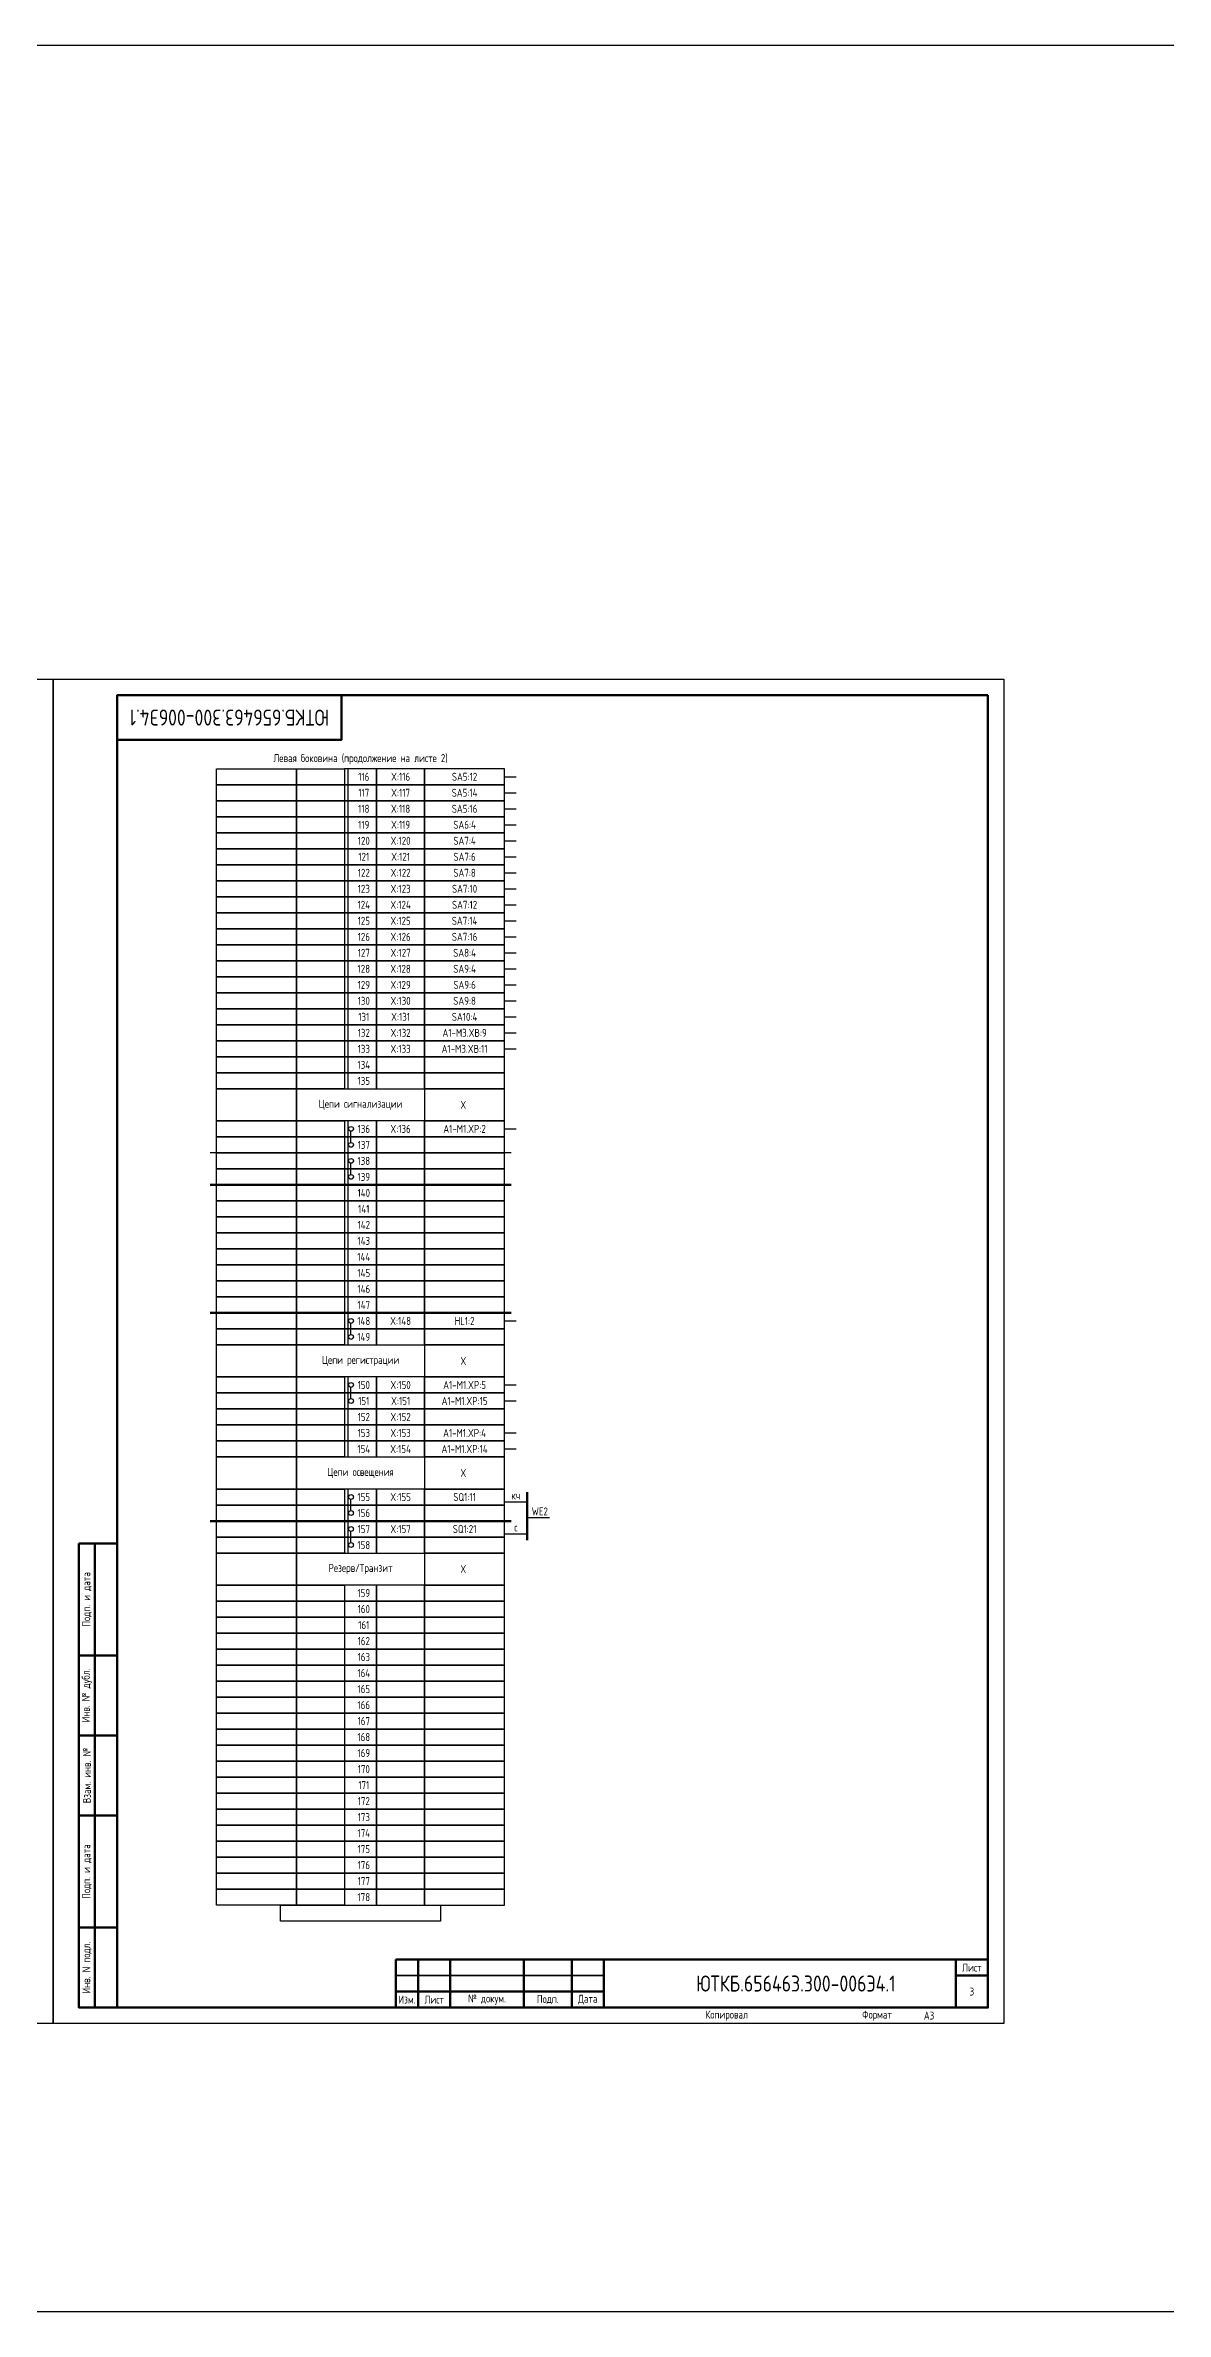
# Model space of a CAD drawing. Header units: millimetres. Extents: x -1102 to 3953, y -90 to 618.
# Drawn here: x 1852 to 2202, y -90 to 618 of the extents above; entities that cross this region are included whole.
import ezdxf

# ---------------------------------------------------------------- set-up
doc = ezdxf.new("R2010")
doc.units = ezdxf.units.MM
doc.styles.add('Gost_type_A', font='GOST_A.TTF')

# ---------------------------------------------------------------- blocks, each defined once
blk = doc.blocks.new('Штамп левый нижний')
at = {"lineweight": 50}
for points in [[(-12, 145), (-7, 145), (-7, 110), (-12, 110)], [(-7, 145), (0, 145), (0, 110), (-7, 110)], [(-12, 110), (-7, 110), (-7, 85), (-12, 85)], [(-7, 110), (0, 110), (0, 85), (-7, 85)], [(-12, 85), (-7, 85), (-7, 60), (-12, 60)], [(-7, 85), (0, 85), (0, 60), (-7, 60)], [(-12, 60), (-7, 60), (-7, 25), (-12, 25)], [(-7, 60), (0, 60), (0, 25), (-7, 25)], [(-12, 25), (-7, 25), (-7, 0), (-12, 0)], [(-7, 25), (0, 25), (0, 0), (-7, 0)]]:
    blk.add_lwpolyline(points, close=True, dxfattribs=at)
at = {"char_height": 2.5, "attachment_point": 5, "rotation": 90, "style": 'Gost_type_A'}
for s, insert, width in [('Подп. и дата', (-9.5, 127.5), 35), ('Инв. № дубл.', (-9.5, 97.5), 25), ('Взам. инв. №', (-9.5, 72.5), 25), ('Подп. и дата', (-9.5, 42.5), 35), ('Инв. N подл.', (-9.5, 12.5), 25)]:
    blk.add_mtext(s, dxfattribs=dict(at, insert=insert, width=width))
blk = doc.blocks.new('Штамп угловой верхний')
at = {"lineweight": 50}
blk.add_lwpolyline([(0, 0), (70, 0), (70, -14), (0, -14)], close=True, dxfattribs=at)
blk = doc.blocks.new('Штамп малый нижний')
at = {"lineweight": 50}
for points in [[(-185, 15), (-178, 15), (-178, 5), (-185, 5)], [(-178, 15), (-168, 15), (-168, 5), (-178, 5)], [(-168, 15), (-145, 15), (-145, 5), (-168, 5)], [(-145, 15), (-130, 15), (-130, 5), (-145, 5)], [(-130, 15), (-120, 15), (-120, 5), (-130, 5)], [(-120, 15), (-10, 15), (-10, 0), (-120, 0)], [(-10, 15), (0, 15), (0, 10), (-10, 10)], [(-10, 10), (0, 10), (0, 0), (-10, 0)], [(-185, 5), (-178, 5), (-178, 0), (-185, 0)], [(-178, 5), (-168, 5), (-168, 0), (-178, 0)], [(-168, 5), (-145, 5), (-145, 0), (-168, 0)], [(-145, 5), (-130, 5), (-130, 0), (-145, 0)], [(-130, 5), (-120, 5), (-120, 0), (-130, 0)]]:
    blk.add_lwpolyline(points, close=True, dxfattribs=at)
for points in [[(-185, 15), (-178, 15), (-178, 10), (-185, 10)], [(-178, 15), (-168, 15), (-168, 10), (-178, 10)], [(-168, 15), (-145, 15), (-145, 10), (-168, 10)], [(-145, 15), (-130, 15), (-130, 10), (-145, 10)], [(-130, 15), (-120, 15), (-120, 10), (-130, 10)], [(-185, 10), (-178, 10), (-178, 5), (-185, 5)], [(-178, 10), (-168, 10), (-168, 5), (-178, 5)], [(-168, 10), (-145, 10), (-145, 5), (-168, 5)], [(-145, 10), (-130, 10), (-130, 5), (-145, 5)], [(-130, 10), (-120, 10), (-120, 5), (-130, 5)]]:
    blk.add_lwpolyline(points, close=True)
at = {"char_height": 2.5, "style": 'Gost_type_A'}
for s, insert, width, attachment_point in [('Лист', (-5, 12.5), 10, 5), ('Изм.', (-181.5, 2.5), 7, 5), ('Лист', (-173, 2.5), 10, 5), ('№ докум.', (-156.5, 2.5), 23, 5), ('Подп.', (-137.5, 2.5), 15, 5), ('Дата', (-125, 2.5), 10, 5), ('Копировал', (-75, -2.53), 13.1202, 6), ('Формат', (-30, -2.53), 13.1202, 6)]:
    blk.add_mtext(s, dxfattribs=dict(at, insert=insert, width=width, attachment_point=attachment_point))

msp = doc.modelspace()

# ---------------------------------------------------------------- linework, layer by layer
for p, q in [((1946, 392), (1946, 292)), ((1995, 389.5), (1998.62, 389.5)), ((1995, 384.5), (1998.62, 384.5)), ((1995, 379.5), (1998.62, 379.5)), ((1995, 374.5), (1998.62, 374.5)), ((1995, 369.5), (1998.62, 369.5)), ((1995, 364.5), (1998.62, 364.5)), ((1995, 359.5), (1998.62, 359.5)), ((1995, 354.5), (1998.62, 354.5)), ((1995, 349.5), (1998.62, 349.5)), ((1995, 344.5), (1998.62, 344.5)), ((1995, 339.5), (1998.62, 339.5)), ((1995, 334.5), (1998.62, 334.5)), ((1995, 329.5), (1998.62, 329.5)), ((1995, 324.5), (1998.62, 324.5)), ((1995, 319.5), (1998.62, 319.5)), ((1995, 314.5), (1998.62, 314.5)), ((1995, 309.5), (1998.62, 309.5)), ((1995, 304.5), (1998.62, 304.5)), ((1946, 282), (1946, 212)), ((1947, 275.25), (1947, 278.75)), ((1995, 279.5), (1998.62, 279.5)), ((1997, 272), (1903, 272)), ((1947, 265.25), (1947, 268.75)), ((1995, 219.5), (1998.62, 219.5)), ((1947, 215.25), (1947, 218.75)), ((1946, 202), (1946, 177)), ((1947, 195.25), (1947, 198.75)), ((1995, 199.5), (1998.62, 199.5)), ((1995, 194.5), (1998.62, 194.5)), ((1995, 184.5), (1998.62, 184.5)), ((1995, 179.5), (1998.62, 179.5)), ((1946, 167), (1946, 147)), ((1947, 160.25), (1947, 163.75)), ((1995, 163), (2002, 163)), ((2009, 158), (2002, 158)), ((1947, 150.25), (1947, 153.75)), ((1995, 153), (2002, 153))]:
    msp.add_line(p, q)
at = {"lineweight": 50}
for p, q in [((1997, 262), (1903, 262)), ((1997, 222), (1903, 222)), ((2002, 151), (2002, 166)), ((1903, 157), (1997, 157))]:
    msp.add_line(p, q, dxfattribs=at)
for points in [[(-1102, 618), (3953, 618), (3953, -90), (-1102, -90)], [(1854, 420), (1854, 0), (1557, 0), (1557, 420)], [(2151, 420), (2151, 0), (1854, 0), (1854, 420)], [(1905, 392), (1930, 392), (1930, 387), (1905, 387)], [(1930, 392), (1945, 392), (1945, 387), (1930, 387)], [(1955, 392), (1945, 392), (1945, 387), (1955, 387)], [(1970, 392), (1955, 392), (1955, 387), (1970, 387)], [(1995, 392), (1970, 392), (1970, 387), (1995, 387)], [(1905, 387), (1930, 387), (1930, 382), (1905, 382)], [(1930, 387), (1945, 387), (1945, 382), (1930, 382)], [(1955, 387), (1945, 387), (1945, 382), (1955, 382)], [(1970, 387), (1955, 387), (1955, 382), (1970, 382)], [(1995, 387), (1970, 387), (1970, 382), (1995, 382)], [(1905, 382), (1930, 382), (1930, 377), (1905, 377)], [(1905, 377), (1930, 377), (1930, 372), (1905, 372)], [(1930, 382), (1945, 382), (1945, 377), (1930, 377)], [(1930, 377), (1945, 377), (1945, 372), (1930, 372)], [(1955, 382), (1945, 382), (1945, 377), (1955, 377)], [(1955, 377), (1945, 377), (1945, 372), (1955, 372)], [(1970, 382), (1955, 382), (1955, 377), (1970, 377)], [(1970, 377), (1955, 377), (1955, 372), (1970, 372)], [(1995, 382), (1970, 382), (1970, 377), (1995, 377)], [(1995, 377), (1970, 377), (1970, 372), (1995, 372)], [(1905, 372), (1930, 372), (1930, 367), (1905, 367)], [(1930, 372), (1945, 372), (1945, 367), (1930, 367)], [(1955, 372), (1945, 372), (1945, 367), (1955, 367)], [(1970, 372), (1955, 372), (1955, 367), (1970, 367)], [(1995, 372), (1970, 372), (1970, 367), (1995, 367)], [(1905, 367), (1930, 367), (1930, 362), (1905, 362)], [(1905, 362), (1930, 362), (1930, 357), (1905, 357)], [(1930, 367), (1945, 367), (1945, 362), (1930, 362)], [(1930, 362), (1945, 362), (1945, 357), (1930, 357)], [(1955, 367), (1945, 367), (1945, 362), (1955, 362)], [(1955, 362), (1945, 362), (1945, 357), (1955, 357)], [(1970, 367), (1955, 367), (1955, 362), (1970, 362)], [(1970, 362), (1955, 362), (1955, 357), (1970, 357)], [(1995, 367), (1970, 367), (1970, 362), (1995, 362)], [(1995, 362), (1970, 362), (1970, 357), (1995, 357)], [(1905, 357), (1930, 357), (1930, 352), (1905, 352)], [(1930, 357), (1945, 357), (1945, 352), (1930, 352)], [(1955, 357), (1945, 357), (1945, 352), (1955, 352)], [(1970, 357), (1955, 357), (1955, 352), (1970, 352)], [(1995, 357), (1970, 357), (1970, 352), (1995, 352)], [(1905, 352), (1930, 352), (1930, 347), (1905, 347)], [(1905, 347), (1930, 347), (1930, 342), (1905, 342)], [(1930, 352), (1945, 352), (1945, 347), (1930, 347)], [(1930, 347), (1945, 347), (1945, 342), (1930, 342)], [(1955, 352), (1945, 352), (1945, 347), (1955, 347)], [(1955, 347), (1945, 347), (1945, 342), (1955, 342)], [(1970, 352), (1955, 352), (1955, 347), (1970, 347)], [(1970, 347), (1955, 347), (1955, 342), (1970, 342)], [(1995, 352), (1970, 352), (1970, 347), (1995, 347)], [(1995, 347), (1970, 347), (1970, 342), (1995, 342)], [(1905, 342), (1930, 342), (1930, 337), (1905, 337)], [(1930, 342), (1945, 342), (1945, 337), (1930, 337)], [(1955, 342), (1945, 342), (1945, 337), (1955, 337)], [(1970, 342), (1955, 342), (1955, 337), (1970, 337)], [(1995, 342), (1970, 342), (1970, 337), (1995, 337)], [(1905, 337), (1930, 337), (1930, 332), (1905, 332)], [(1930, 337), (1945, 337), (1945, 332), (1930, 332)], [(1955, 337), (1945, 337), (1945, 332), (1955, 332)], [(1970, 337), (1955, 337), (1955, 332), (1970, 332)], [(1995, 337), (1970, 337), (1970, 332), (1995, 332)], [(1905, 332), (1930, 332), (1930, 327), (1905, 327)], [(1905, 327), (1930, 327), (1930, 322), (1905, 322)], [(1930, 332), (1945, 332), (1945, 327), (1930, 327)], [(1930, 327), (1945, 327), (1945, 322), (1930, 322)], [(1955, 332), (1945, 332), (1945, 327), (1955, 327)], [(1955, 327), (1945, 327), (1945, 322), (1955, 322)], [(1970, 332), (1955, 332), (1955, 327), (1970, 327)], [(1970, 327), (1955, 327), (1955, 322), (1970, 322)], [(1995, 332), (1970, 332), (1970, 327), (1995, 327)], [(1995, 327), (1970, 327), (1970, 322), (1995, 322)], [(1905, 322), (1930, 322), (1930, 317), (1905, 317)], [(1930, 322), (1945, 322), (1945, 317), (1930, 317)], [(1955, 322), (1945, 322), (1945, 317), (1955, 317)], [(1970, 322), (1955, 322), (1955, 317), (1970, 317)], [(1995, 322), (1970, 322), (1970, 317), (1995, 317)], [(1905, 317), (1930, 317), (1930, 312), (1905, 312)], [(1905, 312), (1930, 312), (1930, 307), (1905, 307)], [(1930, 317), (1945, 317), (1945, 312), (1930, 312)], [(1930, 312), (1945, 312), (1945, 307), (1930, 307)], [(1955, 317), (1945, 317), (1945, 312), (1955, 312)], [(1955, 312), (1945, 312), (1945, 307), (1955, 307)], [(1970, 317), (1955, 317), (1955, 312), (1970, 312)], [(1970, 312), (1955, 312), (1955, 307), (1970, 307)], [(1995, 317), (1970, 317), (1970, 312), (1995, 312)], [(1995, 312), (1970, 312), (1970, 307), (1995, 307)], [(1905, 307), (1930, 307), (1930, 302), (1905, 302)], [(1930, 307), (1945, 307), (1945, 302), (1930, 302)], [(1955, 307), (1945, 307), (1945, 302), (1955, 302)], [(1970, 307), (1955, 307), (1955, 302), (1970, 302)], [(1995, 307), (1970, 307), (1970, 302), (1995, 302)], [(1905, 302), (1930, 302), (1930, 297), (1905, 297)], [(1930, 302), (1945, 302), (1945, 297), (1930, 297)], [(1955, 302), (1945, 302), (1945, 297), (1955, 297)], [(1970, 302), (1955, 302), (1955, 297), (1970, 297)], [(1995, 302), (1970, 302), (1970, 297), (1995, 297)], [(1905, 297), (1930, 297), (1930, 292), (1905, 292)], [(1905, 292), (1930, 292), (1930, 282), (1905, 282)], [(1930, 297), (1945, 297), (1945, 292), (1930, 292)], [(1930, 292), (1970, 292), (1970, 282), (1930, 282)], [(1955, 297), (1945, 297), (1945, 292), (1955, 292)], [(1970, 297), (1955, 297), (1955, 292), (1970, 292)], [(1995, 297), (1970, 297), (1970, 292), (1995, 292)], [(1995, 292), (1970, 292), (1970, 282), (1995, 282)], [(1905, 282), (1930, 282), (1930, 277), (1905, 277)], [(1905, 277), (1930, 277), (1930, 272), (1905, 272)], [(1930, 282), (1945, 282), (1945, 277), (1930, 277)], [(1930, 277), (1945, 277), (1945, 272), (1930, 272)], [(1955, 282), (1945, 282), (1945, 277), (1955, 277)], [(1955, 277), (1945, 277), (1945, 272), (1955, 272)], [(1970, 282), (1955, 282), (1955, 277), (1970, 277)], [(1970, 277), (1955, 277), (1955, 272), (1970, 272)], [(1995, 282), (1970, 282), (1970, 277), (1995, 277)], [(1995, 277), (1970, 277), (1970, 272), (1995, 272)], [(1905, 272), (1930, 272), (1930, 267), (1905, 267)], [(1930, 272), (1945, 272), (1945, 267), (1930, 267)], [(1955, 272), (1945, 272), (1945, 267), (1955, 267)], [(1970, 272), (1955, 272), (1955, 267), (1970, 267)], [(1995, 272), (1970, 272), (1970, 267), (1995, 267)], [(1905, 267), (1930, 267), (1930, 262), (1905, 262)], [(1905, 262), (1930, 262), (1930, 257), (1905, 257)], [(1930, 267), (1945, 267), (1945, 262), (1930, 262)], [(1930, 262), (1945, 262), (1945, 257), (1930, 257)], [(1955, 267), (1945, 267), (1945, 262), (1955, 262)], [(1955, 262), (1945, 262), (1945, 257), (1955, 257)], [(1970, 267), (1955, 267), (1955, 262), (1970, 262)], [(1970, 262), (1955, 262), (1955, 257), (1970, 257)], [(1995, 267), (1970, 267), (1970, 262), (1995, 262)], [(1995, 262), (1970, 262), (1970, 257), (1995, 257)], [(1905, 257), (1930, 257), (1930, 252), (1905, 252)], [(1930, 257), (1945, 257), (1945, 252), (1930, 252)], [(1955, 257), (1945, 257), (1945, 252), (1955, 252)], [(1970, 257), (1955, 257), (1955, 252), (1970, 252)], [(1995, 257), (1970, 257), (1970, 252), (1995, 252)], [(1905, 252), (1930, 252), (1930, 247), (1905, 247)], [(1930, 252), (1945, 252), (1945, 247), (1930, 247)], [(1955, 252), (1945, 252), (1945, 247), (1955, 247)], [(1970, 252), (1955, 252), (1955, 247), (1970, 247)], [(1995, 252), (1970, 252), (1970, 247), (1995, 247)], [(1905, 247), (1930, 247), (1930, 242), (1905, 242)], [(1905, 242), (1930, 242), (1930, 237), (1905, 237)], [(1930, 247), (1945, 247), (1945, 242), (1930, 242)], [(1930, 242), (1945, 242), (1945, 237), (1930, 237)], [(1955, 247), (1945, 247), (1945, 242), (1955, 242)], [(1955, 242), (1945, 242), (1945, 237), (1955, 237)], [(1970, 247), (1955, 247), (1955, 242), (1970, 242)], [(1970, 242), (1955, 242), (1955, 237), (1970, 237)], [(1995, 247), (1970, 247), (1970, 242), (1995, 242)], [(1995, 242), (1970, 242), (1970, 237), (1995, 237)], [(1905, 237), (1930, 237), (1930, 232), (1905, 232)], [(1930, 237), (1945, 237), (1945, 232), (1930, 232)], [(1955, 237), (1945, 237), (1945, 232), (1955, 232)], [(1970, 237), (1955, 237), (1955, 232), (1970, 232)], [(1995, 237), (1970, 237), (1970, 232), (1995, 232)], [(1905, 232), (1930, 232), (1930, 227), (1905, 227)], [(1905, 227), (1930, 227), (1930, 222), (1905, 222)], [(1930, 232), (1945, 232), (1945, 227), (1930, 227)], [(1930, 227), (1945, 227), (1945, 222), (1930, 222)], [(1955, 232), (1945, 232), (1945, 227), (1955, 227)], [(1955, 227), (1945, 227), (1945, 222), (1955, 222)], [(1970, 232), (1955, 232), (1955, 227), (1970, 227)], [(1970, 227), (1955, 227), (1955, 222), (1970, 222)], [(1995, 232), (1970, 232), (1970, 227), (1995, 227)], [(1995, 227), (1970, 227), (1970, 222), (1995, 222)], [(1905, 222), (1930, 222), (1930, 217), (1905, 217)], [(1930, 222), (1945, 222), (1945, 217), (1930, 217)], [(1955, 222), (1945, 222), (1945, 217), (1955, 217)], [(1970, 222), (1955, 222), (1955, 217), (1970, 217)], [(1995, 222), (1970, 222), (1970, 217), (1995, 217)], [(1905, 217), (1930, 217), (1930, 212), (1905, 212)], [(1930, 217), (1945, 217), (1945, 212), (1930, 212)], [(1955, 217), (1945, 217), (1945, 212), (1955, 212)], [(1970, 217), (1955, 217), (1955, 212), (1970, 212)], [(1995, 217), (1970, 217), (1970, 212), (1995, 212)], [(1905, 212), (1930, 212), (1930, 202), (1905, 202)], [(1930, 212), (1970, 212), (1970, 202), (1930, 202)], [(1995, 212), (1970, 212), (1970, 202), (1995, 202)], [(1905, 202), (1930, 202), (1930, 197), (1905, 197)], [(1930, 202), (1945, 202), (1945, 197), (1930, 197)], [(1955, 202), (1945, 202), (1945, 197), (1955, 197)], [(1970, 202), (1955, 202), (1955, 197), (1970, 197)], [(1995, 202), (1970, 202), (1970, 197), (1995, 197)], [(1905, 197), (1930, 197), (1930, 192), (1905, 192)], [(1905, 192), (1930, 192), (1930, 187), (1905, 187)], [(1930, 197), (1945, 197), (1945, 192), (1930, 192)], [(1930, 192), (1945, 192), (1945, 187), (1930, 187)], [(1955, 197), (1945, 197), (1945, 192), (1955, 192)], [(1955, 192), (1945, 192), (1945, 187), (1955, 187)], [(1970, 197), (1955, 197), (1955, 192), (1970, 192)], [(1970, 192), (1955, 192), (1955, 187), (1970, 187)], [(1995, 197), (1970, 197), (1970, 192), (1995, 192)], [(1995, 192), (1970, 192), (1970, 187), (1995, 187)], [(1905, 187), (1930, 187), (1930, 182), (1905, 182)], [(1930, 187), (1945, 187), (1945, 182), (1930, 182)], [(1955, 187), (1945, 187), (1945, 182), (1955, 182)], [(1970, 187), (1955, 187), (1955, 182), (1970, 182)], [(1995, 187), (1970, 187), (1970, 182), (1995, 182)], [(1905, 182), (1930, 182), (1930, 177), (1905, 177)], [(1930, 182), (1945, 182), (1945, 177), (1930, 177)], [(1955, 182), (1945, 182), (1945, 177), (1955, 177)], [(1970, 182), (1955, 182), (1955, 177), (1970, 177)], [(1995, 182), (1970, 182), (1970, 177), (1995, 177)], [(1905, 177), (1930, 177), (1930, 167), (1905, 167)], [(1930, 177), (1970, 177), (1970, 167), (1930, 167)], [(1995, 177), (1970, 177), (1970, 167), (1995, 167)], [(1905, 167), (1930, 167), (1930, 162), (1905, 162)], [(1930, 167), (1945, 167), (1945, 162), (1930, 162)], [(1955, 167), (1945, 167), (1945, 162), (1955, 162)], [(1970, 167), (1955, 167), (1955, 162), (1970, 162)], [(1995, 167), (1970, 167), (1970, 162), (1995, 162)], [(1905, 162), (1930, 162), (1930, 157), (1905, 157)], [(1905, 157), (1930, 157), (1930, 152), (1905, 152)], [(1930, 162), (1945, 162), (1945, 157), (1930, 157)], [(1930, 157), (1945, 157), (1945, 152), (1930, 152)], [(1955, 162), (1945, 162), (1945, 157), (1955, 157)], [(1955, 157), (1945, 157), (1945, 152), (1955, 152)], [(1970, 162), (1955, 162), (1955, 157), (1970, 157)], [(1970, 157), (1955, 157), (1955, 152), (1970, 152)], [(1995, 162), (1970, 162), (1970, 157), (1995, 157)], [(1995, 157), (1970, 157), (1970, 152), (1995, 152)], [(1905, 152), (1930, 152), (1930, 147), (1905, 147)], [(1930, 152), (1945, 152), (1945, 147), (1930, 147)], [(1955, 152), (1945, 152), (1945, 147), (1955, 147)], [(1970, 152), (1955, 152), (1955, 147), (1970, 147)], [(1995, 152), (1970, 152), (1970, 147), (1995, 147)], [(1905, 147), (1930, 147), (1930, 137), (1905, 137)], [(1930, 147), (1970, 147), (1970, 137), (1930, 137)], [(1995, 147), (1970, 147), (1970, 137), (1995, 137)], [(1905, 137), (1930, 137), (1930, 132), (1905, 132)], [(1930, 137), (1945, 137), (1945, 132), (1930, 132)], [(1955, 137), (1945, 137), (1945, 132), (1955, 132)], [(1970, 137), (1955, 137), (1955, 132), (1970, 132)], [(1995, 137), (1970, 137), (1970, 132), (1995, 132)], [(1905, 132), (1930, 132), (1930, 127), (1905, 127)], [(1930, 132), (1945, 132), (1945, 127), (1930, 127)], [(1955, 132), (1945, 132), (1945, 127), (1955, 127)], [(1970, 132), (1955, 132), (1955, 127), (1970, 127)], [(1995, 132), (1970, 132), (1970, 127), (1995, 127)], [(1905, 127), (1930, 127), (1930, 122), (1905, 122)], [(1905, 122), (1930, 122), (1930, 117), (1905, 117)], [(1930, 127), (1945, 127), (1945, 122), (1930, 122)], [(1930, 122), (1945, 122), (1945, 117), (1930, 117)], [(1955, 127), (1945, 127), (1945, 122), (1955, 122)], [(1955, 122), (1945, 122), (1945, 117), (1955, 117)], [(1970, 127), (1955, 127), (1955, 122), (1970, 122)], [(1970, 122), (1955, 122), (1955, 117), (1970, 117)], [(1995, 127), (1970, 127), (1970, 122), (1995, 122)], [(1995, 122), (1970, 122), (1970, 117), (1995, 117)], [(1905, 117), (1930, 117), (1930, 112), (1905, 112)], [(1930, 117), (1945, 117), (1945, 112), (1930, 112)], [(1955, 117), (1945, 117), (1945, 112), (1955, 112)], [(1970, 117), (1955, 117), (1955, 112), (1970, 112)], [(1995, 117), (1970, 117), (1970, 112), (1995, 112)], [(1905, 112), (1930, 112), (1930, 107), (1905, 107)], [(1905, 107), (1930, 107), (1930, 102), (1905, 102)], [(1930, 112), (1945, 112), (1945, 107), (1930, 107)], [(1930, 107), (1945, 107), (1945, 102), (1930, 102)], [(1955, 112), (1945, 112), (1945, 107), (1955, 107)], [(1955, 107), (1945, 107), (1945, 102), (1955, 102)], [(1970, 112), (1955, 112), (1955, 107), (1970, 107)], [(1970, 107), (1955, 107), (1955, 102), (1970, 102)], [(1995, 112), (1970, 112), (1970, 107), (1995, 107)], [(1995, 107), (1970, 107), (1970, 102), (1995, 102)], [(1905, 102), (1930, 102), (1930, 97), (1905, 97)], [(1930, 102), (1945, 102), (1945, 97), (1930, 97)], [(1955, 102), (1945, 102), (1945, 97), (1955, 97)], [(1970, 102), (1955, 102), (1955, 97), (1970, 97)], [(1995, 102), (1970, 102), (1970, 97), (1995, 97)], [(1905, 97), (1930, 97), (1930, 92), (1905, 92)], [(1930, 97), (1945, 97), (1945, 92), (1930, 92)], [(1955, 97), (1945, 97), (1945, 92), (1955, 92)], [(1970, 97), (1955, 97), (1955, 92), (1970, 92)], [(1995, 97), (1970, 97), (1970, 92), (1995, 92)], [(1905, 92), (1930, 92), (1930, 87), (1905, 87)], [(1905, 87), (1930, 87), (1930, 82), (1905, 82)], [(1930, 92), (1945, 92), (1945, 87), (1930, 87)], [(1930, 87), (1945, 87), (1945, 82), (1930, 82)], [(1955, 92), (1945, 92), (1945, 87), (1955, 87)], [(1955, 87), (1945, 87), (1945, 82), (1955, 82)], [(1970, 92), (1955, 92), (1955, 87), (1970, 87)], [(1970, 87), (1955, 87), (1955, 82), (1970, 82)], [(1995, 92), (1970, 92), (1970, 87), (1995, 87)], [(1995, 87), (1970, 87), (1970, 82), (1995, 82)], [(1905, 82), (1930, 82), (1930, 77), (1905, 77)], [(1930, 82), (1945, 82), (1945, 77), (1930, 77)], [(1955, 82), (1945, 82), (1945, 77), (1955, 77)], [(1970, 82), (1955, 82), (1955, 77), (1970, 77)], [(1995, 82), (1970, 82), (1970, 77), (1995, 77)], [(1905, 77), (1930, 77), (1930, 72), (1905, 72)], [(1905, 72), (1930, 72), (1930, 67), (1905, 67)], [(1930, 77), (1945, 77), (1945, 72), (1930, 72)], [(1930, 72), (1945, 72), (1945, 67), (1930, 67)], [(1955, 77), (1945, 77), (1945, 72), (1955, 72)], [(1955, 72), (1945, 72), (1945, 67), (1955, 67)], [(1970, 77), (1955, 77), (1955, 72), (1970, 72)], [(1970, 72), (1955, 72), (1955, 67), (1970, 67)], [(1995, 77), (1970, 77), (1970, 72), (1995, 72)], [(1995, 72), (1970, 72), (1970, 67), (1995, 67)], [(1905, 67), (1930, 67), (1930, 62), (1905, 62)], [(1930, 67), (1945, 67), (1945, 62), (1930, 62)], [(1955, 67), (1945, 67), (1945, 62), (1955, 62)], [(1970, 67), (1955, 67), (1955, 62), (1970, 62)], [(1995, 67), (1970, 67), (1970, 62), (1995, 62)], [(1905, 62), (1930, 62), (1930, 57), (1905, 57)], [(1905, 57), (1930, 57), (1930, 52), (1905, 52)], [(1930, 62), (1945, 62), (1945, 57), (1930, 57)], [(1930, 57), (1945, 57), (1945, 52), (1930, 52)], [(1955, 62), (1945, 62), (1945, 57), (1955, 57)], [(1955, 57), (1945, 57), (1945, 52), (1955, 52)], [(1970, 62), (1955, 62), (1955, 57), (1970, 57)], [(1970, 57), (1955, 57), (1955, 52), (1970, 52)], [(1995, 62), (1970, 62), (1970, 57), (1995, 57)], [(1995, 57), (1970, 57), (1970, 52), (1995, 52)], [(1905, 52), (1930, 52), (1930, 47), (1905, 47)], [(1930, 52), (1945, 52), (1945, 47), (1930, 47)], [(1955, 52), (1945, 52), (1945, 47), (1955, 47)], [(1970, 52), (1955, 52), (1955, 47), (1970, 47)], [(1995, 52), (1970, 52), (1970, 47), (1995, 47)], [(1905, 47), (1930, 47), (1930, 42), (1905, 42)], [(1930, 47), (1945, 47), (1945, 42), (1930, 42)], [(1955, 47), (1945, 47), (1945, 42), (1955, 42)], [(1970, 47), (1955, 47), (1955, 42), (1970, 42)], [(1995, 47), (1970, 47), (1970, 42), (1995, 42)], [(1905, 42), (1930, 42), (1930, 37), (1905, 37)], [(1925, 37), (1975, 37), (1975, 32), (1925, 32)], [(1930, 42), (1945, 42), (1945, 37), (1930, 37)], [(1955, 42), (1945, 42), (1945, 37), (1955, 37)], [(1970, 42), (1955, 42), (1955, 37), (1970, 37)], [(1995, 42), (1970, 42), (1970, 37), (1995, 37)]]:
    msp.add_lwpolyline(points, close=True)
msp.add_lwpolyline([(2146, 415), (2146, 5), (1874, 5), (1874, 415)], close=True, dxfattribs=at)
for centre in [(1947, 279.5), (1947, 274.5), (1947, 269.5), (1947, 264.5), (1947, 219.5), (1947, 214.5), (1947, 199.5), (1947, 194.5), (1947, 164.5), (1947, 159.5), (1947, 154.5), (1947, 149.5)]:
    msp.add_circle(centre, 0.75)

# ---------------------------------------------------------------- block references
for name, p in [('Штамп угловой верхний', (1874, 415)), ('Штамп левый нижний', (1874, 5)), ('Штамп малый нижний', (2146, 5))]:
    msp.add_blockref(name, p)

# ---------------------------------------------------------------- texts
at = {"insert": (1909, 408), "char_height": 5, "width": 70, "attachment_point": 5, "rotation": 180, "style": 'Gost_type_A'}
msp.add_mtext('ЮТКБ.656463.300-006Э4.1', dxfattribs=at)
at = {"style": 'Gost_type_A'}
for s, insert, char_height, width, attachment_point in [('Левая боковина (продолжение на листе 2)', (1950, 395), 2.5, 90, 5), ('SA5:12', (1982.5, 389.5), 2.5, 25, 5), ('SA5:14', (1982.5, 384.5), 2.5, 25, 5), ('SA5:16', (1982.5, 379.5), 2.5, 25, 5), ('SA6:4', (1982.5, 374.5), 2.5, 25, 5), ('SA7:4', (1982.5, 369.5), 2.5, 25, 5), ('SA7:6', (1982.5, 364.5), 2.5, 25, 5), ('SA7:10', (1982.5, 354.5), 2.5, 25, 5), ('SA7:8', (1982.5, 359.5), 2.5, 25, 5), ('SA7:12', (1982.5, 349.5), 2.5, 25, 5), ('SA7:14', (1982.5, 344.5), 2.5, 25, 5), ('SA7:16', (1982.5, 339.5), 2.5, 25, 5), ('SA8:4', (1982.5, 334.5), 2.5, 25, 5), ('SA9:4', (1982.5, 329.5), 2.5, 25, 5), ('SA9:6', (1982.5, 324.5), 2.5, 25, 5), ('SA9:8', (1982.5, 319.5), 2.5, 25, 5), ('SA10:4', (1982.5, 314.5), 2.5, 25, 5), ('A1-M3.XВ:11', (1982.5, 304.5), 2.5, 25, 5), ('A1-M3.XВ:9', (1982.5, 309.5), 2.5, 25, 5), ('Цепи сигнализации', (1950, 287), 2.5, 40, 5), ('X', (1982.09, 287), 2.5, 25, 5), ('A1-M1.XP:2', (1982.5, 279.5), 2.5, 25, 5), ('HL1:2', (1982.5, 219.5), 2.5, 25, 5), ('Цепи регистрации', (1950, 207), 2.5, 40, 5), ('X', (1982.09, 207), 2.5, 25, 5), ('A1-M1.XP:5', (1982.5, 199.5), 2.5, 25, 5), ('A1-M1.XP:15', (1982.5, 194.5), 2.5, 25, 5), ('A1-M1.XP:4', (1982.5, 184.5), 2.5, 25, 5), ('A1-M1.XP:14', (1982.5, 179.5), 2.5, 25, 5), ('Цепи освещения', (1950, 172), 2.5, 40, 5), ('X', (1982.09, 172), 2.5, 25, 5), ('SQ1:11', (1982.5, 164.5), 2.5, 25, 5), ('кч', (1998.5, 165), 2.5, 7, 5), ('WE2', (2006, 160), 2.5, 7, 5), ('SQ1:21', (1982.5, 154.5), 2.5, 25, 5), ('с', (1998.5, 155), 2.5, 7, 5), ('Резерв/Транзит', (1950, 142), 2.5, 40, 5), ('X', (1982.09, 142), 2.5, 25, 5), ('ЮТКБ.656463.300-006Э4.1', (2086, 12.5), 5, 120, 5), ('3', (2141, 10), 2.5, 10, 5), ('A3', (2126, 2.5), 2.5, 20, 4), ('A3', (2126, 2.5), 2.5, 20, 4)]:
    msp.add_mtext(s, dxfattribs=dict(at, insert=insert, char_height=char_height, width=width, attachment_point=attachment_point))
at = {"ltscale": 10, "char_height": 2.5, "attachment_point": 5, "style": 'Gost_type_A'}
for s, insert, width in [('116', (1951, 389.5), 8), ('X:116', (1962.5, 389.5), 15), ('117', (1951, 384.5), 8), ('X:117', (1962.5, 384.5), 15), ('118', (1951, 379.5), 8), ('119', (1951, 374.5), 8), ('X:118', (1962.5, 379.5), 15), ('X:119', (1962.5, 374.5), 15), ('120', (1951, 369.5), 8), ('X:120', (1962.5, 369.5), 15), ('121', (1951, 364.5), 8), ('X:121', (1962.5, 364.5), 15), ('123', (1951, 354.5), 8), ('122', (1951, 359.5), 8), ('X:123', (1962.5, 354.5), 15), ('X:122', (1962.5, 359.5), 15), ('124', (1951, 349.5), 8), ('X:124', (1962.5, 349.5), 15), ('125', (1951, 344.5), 8), ('126', (1951, 339.5), 8), ('X:125', (1962.5, 344.5), 15), ('X:126', (1962.5, 339.5), 15), ('127', (1951, 334.5), 8), ('X:127', (1962.5, 334.5), 15), ('128', (1951, 329.5), 8), ('129', (1951, 324.5), 8), ('X:128', (1962.5, 329.5), 15), ('X:129', (1962.5, 324.5), 15), ('130', (1951, 319.5), 8), ('X:130', (1962.5, 319.5), 15), ('131', (1951, 314.5), 8), ('X:131', (1962.5, 314.5), 15), ('133', (1951, 304.5), 8), ('132', (1951, 309.5), 8), ('X:133', (1962.5, 304.5), 15), ('X:132', (1962.5, 309.5), 15), ('134', (1951, 299.5), 8), ('135', (1951, 294.5), 8), ('136', (1951, 279.5), 8), ('X:136', (1962.5, 279.5), 15), ('138', (1951, 269.5), 8), ('137', (1951, 274.5), 8), ('139', (1951, 264.5), 8), ('140', (1951, 259.5), 8), ('141', (1951, 254.5), 8), ('142', (1951, 249.5), 8), ('144', (1951, 239.5), 8), ('143', (1951, 244.5), 8), ('145', (1951, 234.5), 8), ('146', (1951, 229.5), 8), ('148', (1951, 219.5), 8), ('147', (1951, 224.5), 8), ('X:148', (1962.5, 219.5), 15), ('149', (1951, 214.5), 8), ('150', (1951, 199.5), 8), ('X:150', (1962.5, 199.5), 15), ('151', (1951, 194.5), 8), ('X:151', (1962.5, 194.5), 15), ('153', (1951, 184.5), 8), ('152', (1951, 189.5), 8), ('X:153', (1962.5, 184.5), 15), ('X:152', (1962.5, 189.5), 15), ('154', (1951, 179.5), 8), ('X:154', (1962.5, 179.5), 15), ('155', (1951, 164.5), 8), ('X:155', (1962.5, 164.5), 15), ('156', (1951, 159.5), 8), ('158', (1951, 149.5), 8), ('157', (1951, 154.5), 8), ('X:157', (1962.5, 154.5), 15), ('159', (1951, 134.5), 8), ('160', (1951, 129.5), 8), ('162', (1951, 119.5), 8), ('161', (1951, 124.5), 8), ('163', (1951, 114.5), 8), ('164', (1951, 109.5), 8), ('165', (1951, 104.5), 8), ('166', (1951, 99.5), 8), ('167', (1951, 94.5), 8), ('168', (1951, 89.5), 8), ('169', (1951, 84.5), 8), ('170', (1951, 79.5), 8), ('171', (1951, 74.5), 8), ('173', (1951, 64.5), 8), ('172', (1951, 69.5), 8), ('174', (1951, 59.5), 8), ('175', (1951, 54.5), 8), ('176', (1951, 49.5), 8), ('177', (1951, 44.5), 8), ('178', (1951, 39.5), 8)]:
    msp.add_mtext(s, dxfattribs=dict(at, insert=insert, width=width))

doc.saveas('drawing.dxf')
